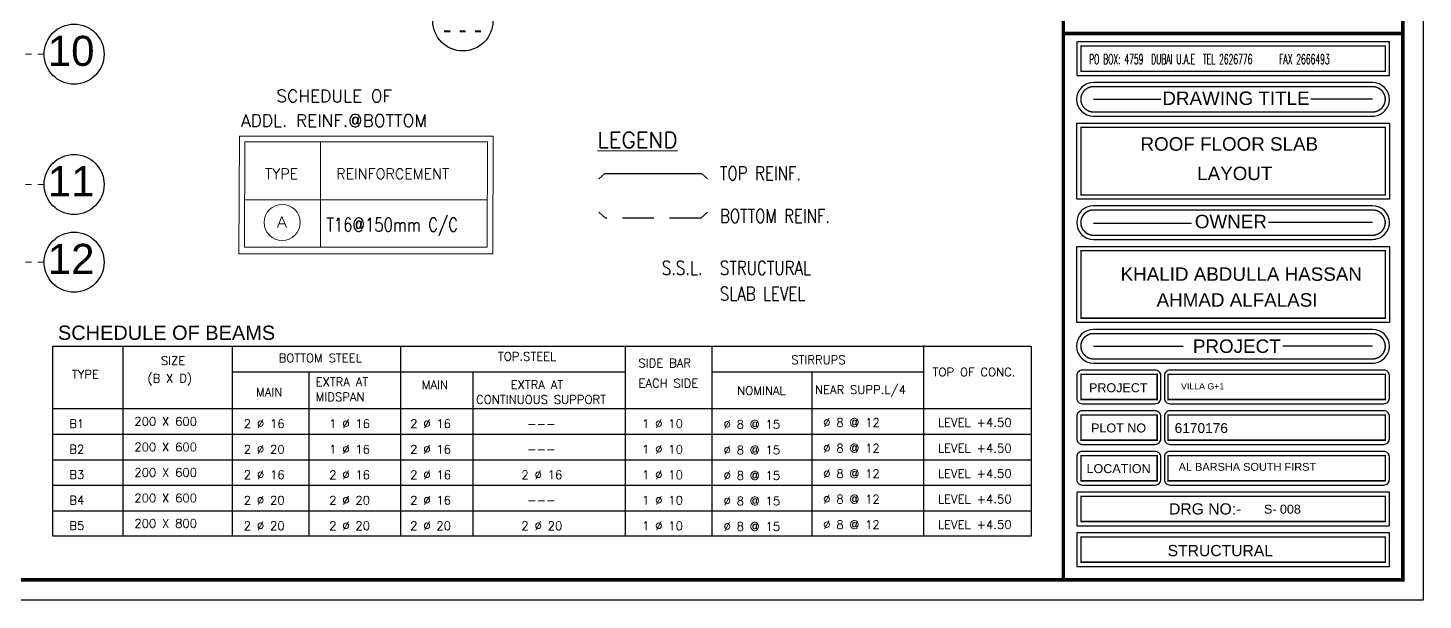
# Model space of a CAD drawing. Header units: metres. Extents: x 503482 to 1007323, y 2781056 to 5562345.
# Drawn here: x 503909.89 to 503937.73, y 2781079.1 to 2781090.52 of the extents above; entities that cross this region are included whole.
import ezdxf
from ezdxf.enums import TextEntityAlignment as Align

# ---------------------------------------------------------------- set-up
doc = ezdxf.new("R2010")
doc.units = ezdxf.units.M
doc.header["$LTSCALE"] = 10
doc.header["$MEASUREMENT"] = 0
doc.linetypes.add('( Hidden )', pattern=[0.375, 0.25, -0.125])
doc.linetypes.add('PHANTOM2', pattern=[1.25, 0.625, -0.125, 0.125, -0.125, 0.125, -0.125])
doc.layers.get('0').update_dxf_attribs({"linetype": 'CONTINUOUS'})
for name, color, linetype, lineweight in [('01_WALLS', 7, 'CONTINUOUS', 25), ('BOTT.STEEL', 5, 'CONTINUOUS', 30), ('S-TIE BEAM', 3, 'CONTINUOUS', 25), ('SLAB LINE', 4, 'CONTINUOUS', 20), ('STEEEL ID', 7, 'CONTINUOUS', 20), ('TEXT', 254, 'CONTINUOUS', 13)]:
    doc.layers.add(name, color=color, linetype=linetype, lineweight=lineweight)
for name, color, linetype in [('A-TEXT', 2, 'CONTINUOUS'), ('A-VIEW-LN', 1, 'CONTINUOUS'), ('G-HATCH-COL-WALL', 171, 'CONTINUOUS'), ('M.TITLE BLOCK', 7, 'CONTINUOUS'), ('SH', 3, 'CONTINUOUS')]:
    doc.layers.add(name, color=color, linetype=linetype)
doc.styles.add('ANWAR', font='arial.ttf')
doc.styles.add('ROMAN', font='romant.shx', dxfattribs={"height": 0.6})
doc.styles.add('ROMANS', font='ROMANS.SHX', dxfattribs={"width": 0.8, "height": 0.25})
doc.styles.add('Romans-w1', font='romans.shx')
doc.styles.add('roms-w-0.8', font='romans.shx', dxfattribs={"width": 0.8})
doc.styles.add('SANSSERIFBOLD', font='sanss___.ttf', dxfattribs={"height": 18})
doc.styles.add('TT', font='swissek.ttf')

# ---------------------------------------------------------------- blocks, each defined once
blk = doc.blocks.new('A$C2A1342A5')
at = {"color": 1, "style": 'ROMAN'}
blk.add_text('PO BOX: 4759  DUBAI U.A.E  TEL 2626776   FAX 2666493', height=10, dxfattribs=at).set_placement((-1, 0))
blk = doc.blocks.new('A$C9677af75')
at = {"color": 252}
for centre in [(3.452, -17.4), (3.452, -20), (3.452, -21.55)]:
    blk.add_circle(centre, 0.599, dxfattribs=at)
at = {"layer": 'A-VIEW-LN', "color": 252, "linetype": 'PHANTOM2', "lineweight": 5, "ltscale": 0.1}
for p, q in [((-17.271, -17.4), (2.858, -17.4)), ((-17.271, -20), (2.858, -20)), ((-17.271, -21.55), (2.858, -21.55))]:
    blk.add_line(p, q, dxfattribs=at)
at = {"layer": 'A-TEXT', "style": 'ANWAR'}
for s, p in [('10', (2.927, -17.634)), ('11', (2.927, -20.234)), ('12', (2.927, -21.784))]:
    blk.add_text(s, height=0.6, dxfattribs=at).set_placement(p)

msp = doc.modelspace()

# ---------------------------------------------------------------- linework, layer by layer
at = {"color": 252}
msp.add_circle((503918.573, 2781090.657), 0.599, dxfattribs=at)
at = {"layer": '01_WALLS', "color": 4, "const_width": 0.028}
for points in [[(503936.977, 2781090.157), (503930.905, 2781090.157), (503930.905, 2781089.654), (503936.977, 2781089.654)], [(503936.977, 2781090.157), (503930.905, 2781090.157), (503930.905, 2781089.654), (503936.977, 2781089.654)], [(503930.905, 2781088.535), (503936.977, 2781088.535), (503936.977, 2781087.187), (503930.905, 2781087.187)], [(503930.905, 2781088.535), (503936.977, 2781088.535), (503936.977, 2781087.187), (503930.905, 2781087.187)], [(503930.905, 2781086.076), (503936.977, 2781086.076), (503936.977, 2781084.728), (503930.905, 2781084.728)], [(503930.905, 2781086.076), (503936.977, 2781086.076), (503936.977, 2781084.728), (503930.905, 2781084.728)], [(503932.427, 2781083.105), (503932.427, 2781083.609), (503930.905, 2781083.609), (503930.905, 2781083.105)], [(503932.427, 2781083.105), (503932.427, 2781083.609), (503930.905, 2781083.609), (503930.905, 2781083.105)], [(503932.642, 2781083.105), (503936.977, 2781083.105), (503936.977, 2781083.609), (503932.642, 2781083.609)], [(503932.642, 2781083.105), (503936.977, 2781083.105), (503936.977, 2781083.609), (503932.642, 2781083.609)], [(503932.427, 2781082.294), (503932.427, 2781082.797), (503930.905, 2781082.797), (503930.905, 2781082.294)], [(503932.427, 2781082.294), (503932.427, 2781082.797), (503930.905, 2781082.797), (503930.905, 2781082.294)], [(503932.642, 2781082.294), (503936.977, 2781082.294), (503936.977, 2781082.797), (503932.642, 2781082.797)], [(503932.642, 2781082.294), (503936.977, 2781082.294), (503936.977, 2781082.797), (503932.642, 2781082.797)], [(503932.427, 2781081.483), (503932.427, 2781081.986), (503930.905, 2781081.986), (503930.905, 2781081.483)], [(503932.427, 2781081.483), (503932.427, 2781081.986), (503930.905, 2781081.986), (503930.905, 2781081.483)], [(503932.642, 2781081.483), (503936.977, 2781081.483), (503936.977, 2781081.986), (503932.642, 2781081.986)], [(503932.642, 2781081.483), (503936.977, 2781081.483), (503936.977, 2781081.986), (503932.642, 2781081.986)], [(503936.977, 2781081.175), (503930.905, 2781081.175), (503930.905, 2781080.672), (503936.977, 2781080.672)], [(503936.977, 2781081.175), (503930.905, 2781081.175), (503930.905, 2781080.672), (503936.977, 2781080.672)], [(503936.977, 2781080.364), (503930.905, 2781080.364), (503930.905, 2781079.86), (503936.977, 2781079.86)], [(503936.977, 2781080.364), (503930.905, 2781080.364), (503930.905, 2781079.86), (503936.977, 2781079.86)]]:
    msp.add_lwpolyline(points, close=True, dxfattribs=at)
for points in [[(503936.753, 2781089.346), (503931.128, 2781089.346, 0.888872), (503931.128, 2781088.842), (503936.753, 2781088.842, 0.888872), (503936.753, 2781089.346, -0.888872)], [(503936.753, 2781089.346), (503931.128, 2781089.346, 0.888872), (503931.128, 2781088.842), (503936.753, 2781088.842, 0.888872), (503936.753, 2781089.346, -0.888872)], [(503936.753, 2781086.887), (503931.128, 2781086.887, 0.888872), (503931.128, 2781086.383), (503936.753, 2781086.383, 0.888872), (503936.753, 2781086.887, -0.888872)], [(503936.753, 2781086.887), (503931.128, 2781086.887, 0.888872), (503931.128, 2781086.383), (503936.753, 2781086.383, 0.888872), (503936.753, 2781086.887, -0.888872)], [(503936.753, 2781084.42), (503931.128, 2781084.42, 0.888872), (503931.128, 2781083.916), (503936.753, 2781083.916, 0.888872), (503936.753, 2781084.42, -0.888872)], [(503936.753, 2781084.42), (503931.128, 2781084.42, 0.888872), (503931.128, 2781083.916), (503936.753, 2781083.916, 0.888872), (503936.753, 2781084.42, -0.888872)]]:
    msp.add_lwpolyline(points, format="xyb", dxfattribs=at)
at = {"layer": 'BOTT.STEEL', "ltscale": 100}
msp.add_lwpolyline([(503921.286, 2781087.505), (503921.404, 2781087.617), (503923.336, 2781087.617), (503923.454, 2781087.505)], dxfattribs=at)
at = {"layer": 'BOTT.STEEL', "color": 4, "linetype": '( Hidden )', "ltscale": 0.25}
msp.add_lwpolyline([(503923.454, 2781086.846), (503923.324, 2781086.723), (503921.416, 2781086.723), (503921.286, 2781086.846)], dxfattribs=at)
at = {"layer": 'G-HATCH-COL-WALL', "color": 4, "ltscale": 0.05}
msp.add_lwpolyline([(503910.391, 2781084.169), (503929.913, 2781084.172), (503929.913, 2781080.378), (503910.391, 2781080.378)], close=True, dxfattribs=at)
at = {"layer": 'M.TITLE BLOCK', "color": 253, "linetype": 'Continuous', "ltscale": 24}
for p, q in [((503931.156, 2781089.094), (503932.497, 2781089.094)), ((503931.156, 2781089.094), (503932.497, 2781089.094)), ((503936.723, 2781089.094), (503935.49, 2781089.094)), ((503936.723, 2781089.094), (503935.49, 2781089.094)), ((503933.114, 2781086.616), (503931.158, 2781086.616)), ((503933.114, 2781086.616), (503931.158, 2781086.616)), ((503936.725, 2781086.635), (503934.65, 2781086.635)), ((503936.725, 2781086.635), (503934.65, 2781086.635)), ((503931.156, 2781084.168), (503932.945, 2781084.168)), ((503931.156, 2781084.168), (503932.945, 2781084.168)), ((503936.725, 2781084.168), (503934.936, 2781084.168)), ((503936.725, 2781084.168), (503934.936, 2781084.168))]:
    msp.add_line(p, q, dxfattribs=at)
for points in [[(503888.07, 2781113.275), (503937.733, 2781113.275), (503937.733, 2781079.104), (503888.07, 2781079.104)], [(503888.07, 2781113.275), (503937.733, 2781113.275), (503937.733, 2781079.104), (503888.07, 2781079.104)], [(503937.061, 2781090.241), (503930.821, 2781090.241), (503930.821, 2781089.57), (503937.061, 2781089.57)], [(503937.061, 2781090.241), (503930.821, 2781090.241), (503930.821, 2781089.57), (503937.061, 2781089.57)], [(503930.821, 2781088.619), (503937.061, 2781088.619), (503937.061, 2781087.103), (503930.821, 2781087.103)], [(503930.821, 2781088.619), (503937.061, 2781088.619), (503937.061, 2781087.103), (503930.821, 2781087.103)], [(503930.821, 2781086.16), (503937.061, 2781086.16), (503937.061, 2781084.644), (503930.821, 2781084.644)], [(503930.821, 2781086.16), (503937.061, 2781086.16), (503937.061, 2781084.644), (503930.821, 2781084.644)], [(503937.061, 2781081.259), (503930.821, 2781081.259), (503930.821, 2781080.588), (503937.061, 2781080.588)], [(503937.061, 2781081.259), (503930.821, 2781081.259), (503930.821, 2781080.588), (503937.061, 2781080.588)], [(503937.061, 2781080.448), (503930.821, 2781080.448), (503930.821, 2781079.777), (503937.061, 2781079.777)], [(503937.061, 2781080.448), (503930.821, 2781080.448), (503930.821, 2781079.777), (503937.061, 2781079.777)]]:
    msp.add_lwpolyline(points, close=True, dxfattribs=at)
at = {"layer": 'M.TITLE BLOCK', "color": 252, "const_width": 0.0705}
msp.add_lwpolyline([(503888.474, 2781112.871), (503937.329, 2781112.871), (503937.329, 2781079.508), (503888.474, 2781079.508)], close=True, dxfattribs=at)
msp.add_lwpolyline([(503888.474, 2781112.871), (503937.329, 2781112.871), (503937.329, 2781079.508), (503888.474, 2781079.508)], close=True, dxfattribs=at)
for points in [[(503930.554, 2781112.87), (503930.554, 2781079.509)], [(503930.554, 2781112.87), (503930.554, 2781079.509)], [(503937.329, 2781090.409), (503930.554, 2781090.409)], [(503937.329, 2781090.409), (503930.554, 2781090.409)]]:
    msp.add_lwpolyline(points, dxfattribs=at)
at = {"layer": 'M.TITLE BLOCK', "color": 253, "linetype": 'Continuous', "ltscale": 24}
for points in [[(503931.156, 2781088.758), (503936.725, 2781088.758, 0.415257), (503937.061, 2781089.095, 0.413171), (503936.725, 2781089.43), (503931.156, 2781089.43, 1), (503931.156, 2781088.758, 0.269219)], [(503931.156, 2781088.758), (503936.725, 2781088.758, 0.415257), (503937.061, 2781089.095, 0.413171), (503936.725, 2781089.43), (503931.156, 2781089.43, 1), (503931.156, 2781088.758, 0.269219)], [(503931.156, 2781086.3), (503936.725, 2781086.3, 0.415257), (503937.061, 2781086.636, 0.413171), (503936.725, 2781086.971), (503931.156, 2781086.971, 1), (503931.156, 2781086.3, 0.269219)], [(503931.156, 2781086.3), (503936.725, 2781086.3, 0.415257), (503937.061, 2781086.636, 0.413171), (503936.725, 2781086.971), (503931.156, 2781086.971, 1), (503931.156, 2781086.3, 0.269219)], [(503931.156, 2781083.832), (503936.725, 2781083.832, 0.415257), (503937.061, 2781084.169, 0.413171), (503936.725, 2781084.504), (503931.156, 2781084.504, 1), (503931.156, 2781083.832, 0.269219)], [(503931.156, 2781083.832), (503936.725, 2781083.832, 0.415257), (503937.061, 2781084.169, 0.413171), (503936.725, 2781084.504), (503931.156, 2781084.504, 1), (503931.156, 2781083.832, 0.269219)], [(503932.387, 2781083.693), (503930.933, 2781083.693, 0.414214), (503930.821, 2781083.581), (503930.821, 2781083.133, 0.414214), (503930.933, 2781083.021), (503932.387, 2781083.021, 0.414214), (503932.499, 2781083.133), (503932.499, 2781083.581, 0.414214), (503932.387, 2781083.693, 0.414214)], [(503932.387, 2781083.693), (503930.933, 2781083.693, 0.414214), (503930.821, 2781083.581), (503930.821, 2781083.133, 0.414214), (503930.933, 2781083.021), (503932.387, 2781083.021, 0.414214), (503932.499, 2781083.133), (503932.499, 2781083.581, 0.414214), (503932.387, 2781083.693, 0.414214)], [(503936.977, 2781083.693), (503932.682, 2781083.693, 0.414214), (503932.571, 2781083.581), (503932.571, 2781083.133, 0.414214), (503932.682, 2781083.021), (503936.949, 2781083.021, 0.414214), (503937.061, 2781083.133), (503937.061, 2781083.581, 0.333333), (503936.977, 2781083.693, 1.081418)], [(503936.977, 2781083.693), (503932.682, 2781083.693, 0.414214), (503932.571, 2781083.581), (503932.571, 2781083.133, 0.414214), (503932.682, 2781083.021), (503936.949, 2781083.021, 0.414214), (503937.061, 2781083.133), (503937.061, 2781083.581, 0.333333), (503936.977, 2781083.693, 1.081418)], [(503932.387, 2781082.881), (503930.933, 2781082.881, 0.414214), (503930.821, 2781082.77), (503930.821, 2781082.322, 0.414214), (503930.933, 2781082.21), (503932.387, 2781082.21, 0.414214), (503932.499, 2781082.322), (503932.499, 2781082.77, 0.414214), (503932.387, 2781082.881, 0.414214)], [(503932.387, 2781082.881), (503930.933, 2781082.881, 0.414214), (503930.821, 2781082.77), (503930.821, 2781082.322, 0.414214), (503930.933, 2781082.21), (503932.387, 2781082.21, 0.414214), (503932.499, 2781082.322), (503932.499, 2781082.77, 0.414214), (503932.387, 2781082.881, 0.414214)], [(503936.977, 2781082.881), (503932.682, 2781082.881, 0.414214), (503932.571, 2781082.77), (503932.571, 2781082.322, 0.414214), (503932.682, 2781082.21), (503936.949, 2781082.21, 0.414214), (503937.061, 2781082.322), (503937.061, 2781082.77, 0.333333), (503936.977, 2781082.881, 1.081418)], [(503936.977, 2781082.881), (503932.682, 2781082.881, 0.414214), (503932.571, 2781082.77), (503932.571, 2781082.322, 0.414214), (503932.682, 2781082.21), (503936.949, 2781082.21, 0.414214), (503937.061, 2781082.322), (503937.061, 2781082.77, 0.333333), (503936.977, 2781082.881, 1.081418)], [(503932.387, 2781082.07), (503930.933, 2781082.07, 0.414214), (503930.821, 2781081.958), (503930.821, 2781081.511, 0.414214), (503930.933, 2781081.399), (503932.387, 2781081.399, 0.414214), (503932.499, 2781081.511), (503932.499, 2781081.958, 0.414214), (503932.387, 2781082.07, 0.414214)], [(503932.387, 2781082.07), (503930.933, 2781082.07, 0.414214), (503930.821, 2781081.958), (503930.821, 2781081.511, 0.414214), (503930.933, 2781081.399), (503932.387, 2781081.399, 0.414214), (503932.499, 2781081.511), (503932.499, 2781081.958, 0.414214), (503932.387, 2781082.07, 0.414214)], [(503936.977, 2781082.07), (503932.682, 2781082.07, 0.414214), (503932.571, 2781081.958), (503932.571, 2781081.511, 0.414214), (503932.682, 2781081.399), (503936.949, 2781081.399, 0.414214), (503937.061, 2781081.511), (503937.061, 2781081.958, 0.333333), (503936.977, 2781082.07, 1.081418)], [(503936.977, 2781082.07), (503932.682, 2781082.07, 0.414214), (503932.571, 2781081.958), (503932.571, 2781081.511, 0.414214), (503932.682, 2781081.399), (503936.949, 2781081.399, 0.414214), (503937.061, 2781081.511), (503937.061, 2781081.958, 0.333333), (503936.977, 2781082.07, 1.081418)]]:
    msp.add_lwpolyline(points, format="xyb", dxfattribs=at)
at = {"layer": 'SH'}
for p, q in [((503911.789, 2781084.168), (503911.789, 2781080.378)), ((503913.973, 2781084.168), (503913.973, 2781080.378)), ((503917.328, 2781084.168), (503917.328, 2781080.378)), ((503921.811, 2781084.168), (503921.811, 2781080.378)), ((503923.538, 2781084.168), (503923.538, 2781080.378)), ((503927.765, 2781084.185), (503927.765, 2781080.378)), ((503913.973, 2781083.659), (503921.811, 2781083.658)), ((503915.498, 2781083.658), (503915.498, 2781080.378)), ((503918.772, 2781083.658), (503918.772, 2781080.378)), ((503923.538, 2781083.658), (503927.765, 2781083.658)), ((503925.535, 2781083.658), (503925.535, 2781080.378)), ((503910.391, 2781082.923), (503929.913, 2781082.923)), ((503910.391, 2781082.412), (503929.913, 2781082.412)), ((503910.391, 2781081.903), (503929.913, 2781081.903)), ((503910.391, 2781081.395), (503929.913, 2781081.395)), ((503910.391, 2781080.887), (503929.913, 2781080.887))]:
    msp.add_line(p, q, dxfattribs=at)
at = {"layer": 'SLAB LINE', "color": 7, "ltscale": 10}
for p, q in [((503915.734, 2781088.247), (503915.734, 2781086.146)), ((503915.734, 2781088.247), (503915.734, 2781086.146)), ((503914.226, 2781087.092), (503919.064, 2781087.092)), ((503914.226, 2781087.092), (503919.064, 2781087.092))]:
    msp.add_line(p, q, dxfattribs=at)
at = {"layer": 'SLAB LINE', "color": 15, "ltscale": 10}
msp.add_lwpolyline([(503914.113, 2781088.36), (503919.176, 2781088.36), (503919.169, 2781086.012), (503914.105, 2781086.012)], close=True, dxfattribs=at)
at = {"layer": 'SLAB LINE', "color": 5, "ltscale": 10}
msp.add_lwpolyline([(503914.226, 2781088.247), (503919.064, 2781088.247), (503919.056, 2781086.146), (503914.218, 2781086.146)], close=True, dxfattribs=at)
at = {"layer": 'STEEEL ID', "linetype": 'Continuous'}
msp.add_circle((503914.967, 2781086.638), 0.361, dxfattribs=at)
msp.add_circle((503914.967, 2781086.638), 0.361, dxfattribs=at)

# ---------------------------------------------------------------- block references
at = {"layer": 'M.TITLE BLOCK', "ltscale": 24, "xscale": 0.01110414892839129, "yscale": 0.01948096303220709, "zscale": 0.01948096303208341}
msp.add_blockref('A$C2A1342A5', (503931.079, 2781089.797), dxfattribs=at)
msp.add_blockref('A$C2A1342A5', (503931.079, 2781089.797), dxfattribs=at)
at = {"layer": 'S-TIE BEAM', "ltscale": 0.04}
msp.add_blockref('A$C9677af75', (503907.364, 2781107.395), dxfattribs=at)

# ---------------------------------------------------------------- texts
at = {"layer": 'A-TEXT', "style": 'ANWAR'}
msp.add_text('- - -', height=0.36, dxfattribs=at).set_placement((503918.177, 2781090.312))
at = {"layer": 'M.TITLE BLOCK', "color": 1, "style": 'SANSSERIFBOLD'}
for s, height, p in [('DRAWING TITLE', 0.26853, (503932.53, 2781088.981)), ('DRAWING TITLE', 0.26853, (503932.53, 2781088.981)), ('ROOF FLOOR SLAB', 0.26853, (503932.094, 2781088.069, -2.345)), ('LAYOUT', 0.2685, (503933.225, 2781087.482, -2.345)), ('OWNER', 0.2685, (503933.178, 2781086.522)), ('OWNER', 0.2685, (503933.178, 2781086.522)), ('KHALID ABDULLA HASSAN', 0.26853, (503931.697, 2781085.473)), ('AHMAD ALFALASI', 0.26853, (503932.415, 2781084.957)), ('PROJECT', 0.2685, (503933.14, 2781084.035)), ('PROJECT', 0.2685, (503933.14, 2781084.035)), ('PROJECT', 0.179, (503931.067, 2781083.251)), ('PROJECT', 0.179, (503931.067, 2781083.251)), ('VILLA G+1', 0.1253, (503932.903, 2781083.306, -0.821)), (' PLOT NO ', 0.179, (503931.039, 2781082.448)), (' PLOT NO ', 0.179, (503931.039, 2781082.448)), ('LOCATION', 0.179, (503931.018, 2781081.637)), ('LOCATION', 0.179, (503931.018, 2781081.637)), ('DRG NO:-', 0.2238, (503932.664, 2781080.811)), ('DRG NO:-', 0.2238, (503932.664, 2781080.811)), ('S- 008', 0.179, (503934.557, 2781080.828, -1.173)), ('STRUCTURAL', 0.2238, (503932.636, 2781079.98))]:
    msp.add_text(s, height=height, dxfattribs=at).set_placement(p)
at = {"layer": 'M.TITLE BLOCK', "color": 1, "lineweight": 5, "style": 'SANSSERIFBOLD'}
for s, height, p in [('6170176', 0.1955, (503932.775, 2781082.438)), ('AL BARSHA SOUTH FIRST', 0.15642, (503932.855, 2781081.684))]:
    msp.add_text(s, height=height, dxfattribs=at).set_placement(p)
at = {"layer": 'SH', "color": 2, "style": 'ROMANS'}
for s, height, p in [('BOTTOM STEEL', 0.16989, (503914.897, 2781083.848)), ('TOP.STEEL', 0.1699, (503919.273, 2781083.879)), ('SIZE', 0.1699, (503912.548, 2781083.796)), ('SIDE BAR', 0.1699, (503922.077, 2781083.747)), ('STIRRUPS', 0.1699, (503925.126, 2781083.812)), ('TOP OF CONC.', 0.16989, (503927.946, 2781083.568)), ('TYPE', 0.1699, (503910.772, 2781083.522)), ('(B X D)', 0.1699, (503912.28, 2781083.444)), ('EXTRA AT', 0.1699, (503915.635, 2781083.372)), ('MAIN', 0.1699, (503917.753, 2781083.313)), ('EXTRA AT ', 0.1699, (503919.526, 2781083.317)), ('EACH SIDE', 0.1699, (503922.077, 2781083.345)), ('MAIN', 0.1699, (503914.446, 2781083.168)), ('MIDSPAN', 0.1699, (503915.635, 2781083.072)), ('CONTINUOUS SUPPORT', 0.16989, (503918.837, 2781083.02)), ('NOMINAL', 0.1699, (503924.047, 2781083.198)), ('NEAR SUPP.L/4', 0.16989, (503925.6, 2781083.217)), ('B1', 0.1699, (503910.72, 2781082.539)), ('200 X 600', 0.1699, (503912.017, 2781082.584)), ('2 %%C 16', 0.1699, (503914.202, 2781082.538)), ('1 %%C 16', 0.1699, (503915.906, 2781082.538)), ('2 %%C 16', 0.1699, (503917.522, 2781082.538)), ('---', 0.1699, (503919.854, 2781082.537)), ('1 %%C 10', 0.1699, (503922.148, 2781082.538)), (' %%C 8 @ 15', 0.16989, (503923.659, 2781082.525)), (' %%C 8 @ 12', 0.16989, (503925.647, 2781082.561)), ('LEVEL +4.50', 0.16989, (503928.051, 2781082.561)), ('B2', 0.1699, (503910.72, 2781082.028)), ('200 X 600', 0.1699, (503912.017, 2781082.073)), ('2 %%C 20', 0.1699, (503914.202, 2781082.027)), ('1 %%C 16', 0.1699, (503915.906, 2781082.027)), ('2 %%C 16', 0.1699, (503917.522, 2781082.027)), ('---', 0.1699, (503919.854, 2781082.026)), ('1 %%C 10', 0.1699, (503922.148, 2781082.027)), (' %%C 8 @ 15', 0.16989, (503923.659, 2781082.013)), (' %%C 8 @ 12', 0.16989, (503925.647, 2781082.049)), ('LEVEL +4.50', 0.16989, (503928.051, 2781082.05)), ('B3', 0.1699, (503910.72, 2781081.52)), ('200 X 600', 0.1699, (503912.017, 2781081.565)), ('2 %%C 16', 0.1699, (503914.202, 2781081.519)), ('2 %%C 16', 0.1699, (503915.906, 2781081.518)), ('2 %%C 16', 0.1699, (503917.522, 2781081.518)), ('2 %%C 16', 0.1699, (503919.742, 2781081.518)), ('1 %%C 10', 0.1699, (503922.148, 2781081.518)), (' %%C 8 @ 15', 0.16989, (503923.659, 2781081.504)), (' %%C 8 @ 12', 0.16989, (503925.647, 2781081.54)), ('LEVEL +4.50', 0.16989, (503928.051, 2781081.542)), ('200 X 600', 0.1699, (503912.017, 2781081.056)), ('LEVEL +4.50', 0.16989, (503928.051, 2781081.034)), ('B4', 0.1699, (503910.72, 2781081.011)), ('2 %%C 20', 0.1699, (503914.202, 2781081.01)), ('2 %%C 20', 0.1699, (503915.906, 2781081.01)), ('2 %%C 16', 0.1699, (503917.522, 2781081.01)), ('---', 0.1699, (503919.854, 2781081.009)), ('1 %%C 10', 0.1699, (503922.148, 2781081.01)), (' %%C 8 @ 15', 0.16989, (503923.659, 2781080.996)), (' %%C 8 @ 12', 0.16989, (503925.647, 2781081.032)), ('B5', 0.1699, (503910.72, 2781080.503)), ('200 X 800', 0.1699, (503912.017, 2781080.548)), ('2 %%C 20', 0.1699, (503914.202, 2781080.502)), ('2 %%C 20', 0.1699, (503915.906, 2781080.502)), ('2 %%C 20', 0.1699, (503917.522, 2781080.502)), ('2 %%C 20', 0.1699, (503919.742, 2781080.502)), ('1 %%C 10', 0.1699, (503922.148, 2781080.502)), (' %%C 8 @ 15', 0.16989, (503923.659, 2781080.487)), (' %%C 8 @ 12', 0.16989, (503925.647, 2781080.524)), ('LEVEL +4.50', 0.16989, (503928.051, 2781080.525))]:
    msp.add_text(s, height=height, rotation=359.999, dxfattribs=at).set_placement(p)
at = {"layer": 'SLAB LINE', "color": 7, "ltscale": 10, "style": 'Romans-w1'}
for s, p in [('SCHEDULE OF ', (503914.852, 2781089.036)), ('SCHEDULE OF ', (503914.852, 2781089.036)), ('ADDL. REINF.@BOTTOM', (503914.145, 2781088.545))]:
    msp.add_text(s, height=0.24834, dxfattribs=at).set_placement(p)
msp.add_text('%%ULEGEND', height=0.3133, dxfattribs=at).set_placement((503921.257, 2781088.284), align=Align.MIDDLE_LEFT)
at = {"layer": 'TEXT', "color": 6, "linetype": 'ByBlock', "style": 'roms-w-0.8'}
msp.add_text('TYPE', height=0.2086, dxfattribs=at).set_placement((503914.957, 2781087.607), align=Align.MIDDLE_CENTER)
msp.add_text('TYPE', height=0.2086, dxfattribs=at).set_placement((503914.957, 2781087.607), align=Align.MIDDLE_CENTER)
msp.add_text('REINFORCEMENT', height=0.2086, dxfattribs=at).set_placement((503916.046, 2781087.607), align=Align.MIDDLE_LEFT)
at = {"layer": 'TEXT', "color": 7, "linetype": 'ByBlock', "style": 'roms-w-0.8', "width": 0.8}
for s, height, p in [('TOP REINF.', 0.2729, (503923.702, 2781087.619)), ('T16@150mm C/C', 0.27041, (503915.851, 2781086.594)), ('BOTTOM REINF.', 0.27292, (503923.702, 2781086.767)), ('S.S.L.', 0.2729, (503922.543, 2781085.732)), ('STRUCTURAL', 0.2729, (503923.702, 2781085.732)), ('SLAB LEVEL', 0.2729, (503923.702, 2781085.214))]:
    msp.add_text(s, height=height, dxfattribs=at).set_placement(p, align=Align.MIDDLE_LEFT)
at = {"layer": 'TEXT', "color": 7, "linetype": 'ByBlock', "style": 'roms-w-0.8', "width": 1.2}
msp.add_text('A', height=0.216, dxfattribs=at).set_placement((503914.963, 2781086.647), align=Align.MIDDLE_CENTER)
msp.add_text('A', height=0.216, dxfattribs=at).set_placement((503914.963, 2781086.647), align=Align.MIDDLE_CENTER)
at = {"layer": 'TEXT', "style": 'TT'}
msp.add_text('SCHEDULE OF BEAMS ', height=0.28484, dxfattribs=at).set_placement((503910.494, 2781084.295))

doc.saveas('drawing.dxf')
